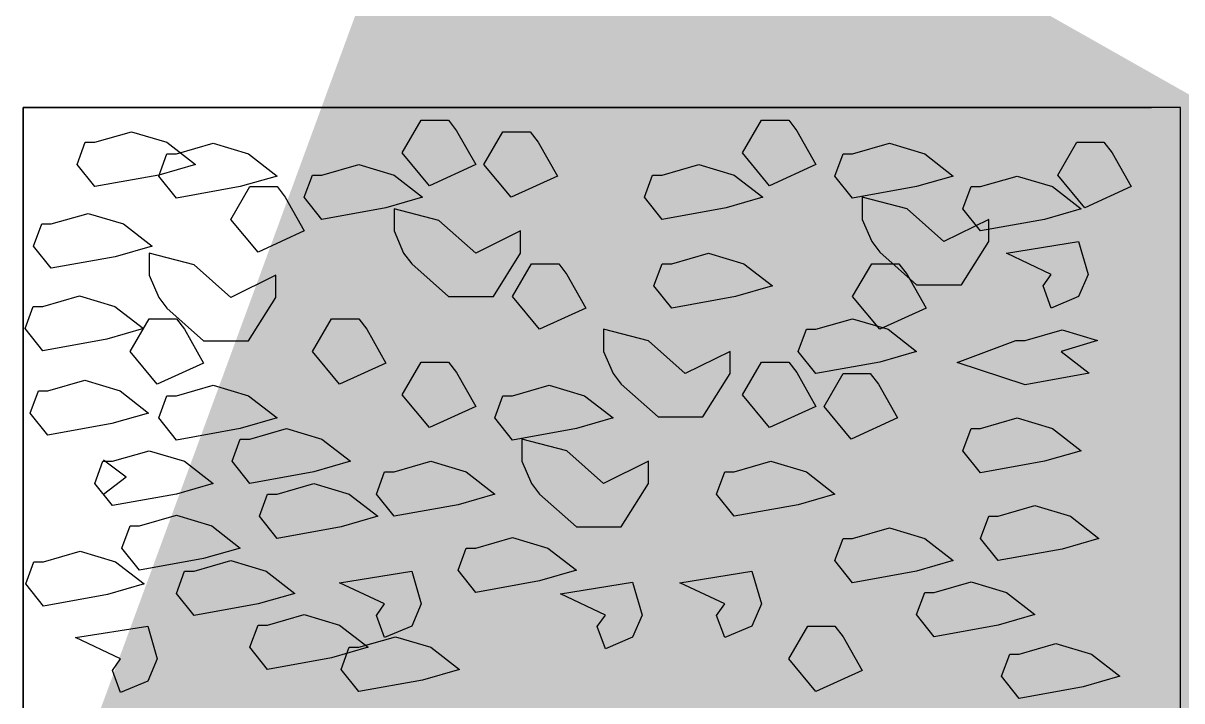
# Model space of a CAD drawing. Header units: metres. Extents: x 826 to 1433, y -826 to -586.
# Drawn here: x 1321.113 to 1322.055, y -792.771 to -792.22 of the extents above; entities that cross this region are included whole.
import ezdxf

# ---------------------------------------------------------------- set-up
doc = ezdxf.new("R2010")
doc.units = ezdxf.units.M
doc.layers.add('text', color=7, linetype='Continuous', lineweight=25)
doc.styles.get("Standard").update_dxf_attribs({"font": 'swissck.ttf'})
doc.dimstyles.new('mohan', dxfattribs={"dimtxt": 9, "dimasz": 4.5, "dimexe": 4.5, "dimexo": 9, "dimgap": 0.0625, "dimtad": 0, "dimdec": 4, "dimzin": 0, "dimdsep": 46, "dimlunit": 4, "dimtxsty": 'Standard', "dimblk": 'ARCHTICK', "dimcen": 0.09, "dimclrd": 9, "dimclre": 9, "dimclrt": 7, "dimadec": 0, "dimazin": 0, "dimtfac": 1, "dimtdec": 4, "dimtix": 1, "dimtofl": 0, "dimtmove": 2, "dimatfit": 0, "dimfxl": 0, "dimtolj": 1, "dimtzin": 0, "dimlwd": -1, "dimarcsym": 0})

# ---------------------------------------------------------------- blocks, each defined once
blk = doc.blocks.new('_ArchTick')
at = {"color": 0, "lineweight": 0, "const_width": 0.15}
blk.add_lwpolyline([(-0.5, -0.5), (0.5, 0.5)], dxfattribs=at)

msp = doc.modelspace()

# ---------------------------------------------------------------- linework, layer by layer
at = {"color": 7, "ltscale": 7}
for p, q in [((1321.11298, -793.69942), (1321.11298, -792.28867)), ((1321.11298, -792.28867), (1322.02997, -792.28867)), ((1322.05348, -793.69942), (1322.05348, -792.28867))]:
    msp.add_line(p, q, dxfattribs=at)
at = {"color": 7}
for q in [(1321.1783, -792.57516), (1321.1783, -792.60324)]:
    msp.add_line((1321.1967, -792.5892), q, dxfattribs=at)
at = {"color": 7, "ltscale": 0.75}
msp.add_lwpolyline([(1321.11298, -793.69942), (1322.05348, -793.69942), (1322.05348, -792.28867), (1321.11298, -792.28867)], close=True, dxfattribs=at)
at = {"color": 7}
for points in [[(1321.48073, -792.33504), (1321.44314, -792.35227), (1321.42102, -792.32565), (1321.4365, -792.29902), (1321.45862, -792.29902), (1321.46525, -792.30764)], [(1321.48073, -792.33504), (1321.44314, -792.35227), (1321.42102, -792.32565), (1321.4365, -792.29902), (1321.45862, -792.29902), (1321.46525, -792.30764)], [(1321.75718, -792.33504), (1321.71958, -792.35227), (1321.69747, -792.32565), (1321.71295, -792.29902), (1321.73506, -792.29902), (1321.7417, -792.30764)], [(1321.75718, -792.33504), (1321.71958, -792.35227), (1321.69747, -792.32565), (1321.71295, -792.29902), (1321.73506, -792.29902), (1321.7417, -792.30764)], [(1321.20097, -792.30842), (1321.22972, -792.31703), (1321.25294, -792.33504), (1321.22309, -792.34366), (1321.17112, -792.35305), (1321.15674, -792.33504), (1321.16338, -792.31703), (1321.17112, -792.31703)], [(1321.20097, -792.30842), (1321.22972, -792.31703), (1321.25294, -792.33504), (1321.22309, -792.34366), (1321.17112, -792.35305), (1321.15674, -792.33504), (1321.16338, -792.31703), (1321.17112, -792.31703)], [(1321.54708, -792.34444), (1321.50948, -792.36167), (1321.48737, -792.33504), (1321.50285, -792.30842), (1321.52496, -792.30842), (1321.5316, -792.31703)], [(1321.54708, -792.34444), (1321.50948, -792.36167), (1321.48737, -792.33504), (1321.50285, -792.30842), (1321.52496, -792.30842), (1321.5316, -792.31703)], [(1321.26732, -792.31782), (1321.29607, -792.32643), (1321.31929, -792.34444), (1321.28943, -792.35305), (1321.23746, -792.36245), (1321.22309, -792.34444), (1321.22972, -792.32643), (1321.23746, -792.32643)], [(1321.26732, -792.31782), (1321.29607, -792.32643), (1321.31929, -792.34444), (1321.28943, -792.35305), (1321.23746, -792.36245), (1321.22309, -792.34444), (1321.22972, -792.32643), (1321.23746, -792.32643)], [(1321.81689, -792.31782), (1321.84564, -792.32643), (1321.86886, -792.34444), (1321.83901, -792.35305), (1321.78703, -792.36245), (1321.77266, -792.34444), (1321.77929, -792.32643), (1321.78703, -792.32643)], [(1321.81689, -792.31782), (1321.84564, -792.32643), (1321.86886, -792.34444), (1321.83901, -792.35305), (1321.78703, -792.36245), (1321.77266, -792.34444), (1321.77929, -792.32643), (1321.78703, -792.32643)], [(1322.01338, -792.35305), (1321.97578, -792.37028), (1321.95367, -792.34366), (1321.96915, -792.31703), (1321.99126, -792.31703), (1321.9979, -792.32565)], [(1322.01338, -792.35305), (1321.97578, -792.37028), (1321.95367, -792.34366), (1321.96915, -792.31703), (1321.99126, -792.31703), (1321.9979, -792.32565)], [(1321.38564, -792.33504), (1321.41439, -792.34366), (1321.43761, -792.36167), (1321.40775, -792.37028), (1321.35578, -792.37968), (1321.34141, -792.36167), (1321.34804, -792.34366), (1321.35578, -792.34366)], [(1321.38564, -792.33504), (1321.41439, -792.34366), (1321.43761, -792.36167), (1321.40775, -792.37028), (1321.35578, -792.37968), (1321.34141, -792.36167), (1321.34804, -792.34366), (1321.35578, -792.34366)], [(1321.66208, -792.33504), (1321.69083, -792.34366), (1321.71405, -792.36167), (1321.6842, -792.37028), (1321.63222, -792.37968), (1321.61785, -792.36167), (1321.62448, -792.34366), (1321.63222, -792.34366)], [(1321.66208, -792.33504), (1321.69083, -792.34366), (1321.71405, -792.36167), (1321.6842, -792.37028), (1321.63222, -792.37968), (1321.61785, -792.36167), (1321.62448, -792.34366), (1321.63222, -792.34366)], [(1321.34141, -792.38907), (1321.30381, -792.4063), (1321.28169, -792.37968), (1321.29717, -792.35305), (1321.31929, -792.35305), (1321.32592, -792.36167)], [(1321.34141, -792.38907), (1321.30381, -792.4063), (1321.28169, -792.37968), (1321.29717, -792.35305), (1321.31929, -792.35305), (1321.32592, -792.36167)], [(1321.92083, -792.34444), (1321.94958, -792.35305), (1321.9728, -792.37106), (1321.94295, -792.37968), (1321.89098, -792.38907), (1321.8766, -792.37106), (1321.88324, -792.35305), (1321.89098, -792.35305)], [(1321.92083, -792.34444), (1321.94958, -792.35305), (1321.9728, -792.37106), (1321.94295, -792.37968), (1321.89098, -792.38907), (1321.8766, -792.37106), (1321.88324, -792.35305), (1321.89098, -792.35305)], [(1321.80915, -792.4063), (1321.83901, -792.43292), (1321.8755, -792.43292), (1321.89761, -792.39769), (1321.89761, -792.37968), (1321.86112, -792.39769), (1321.83126, -792.37106), (1321.79477, -792.36167), (1321.79477, -792.37968), (1321.80251, -792.39769)], [(1321.80915, -792.4063), (1321.83901, -792.43292), (1321.8755, -792.43292), (1321.89761, -792.39769), (1321.89761, -792.37968), (1321.86112, -792.39769), (1321.83126, -792.37106), (1321.79477, -792.36167), (1321.79477, -792.37968), (1321.80251, -792.39769)], [(1321.42876, -792.4157), (1321.45862, -792.44232), (1321.49511, -792.44232), (1321.51722, -792.40708), (1321.51722, -792.38907), (1321.48073, -792.40708), (1321.45088, -792.38046), (1321.41439, -792.37106), (1321.41439, -792.38907), (1321.42213, -792.40708)], [(1321.42876, -792.4157), (1321.45862, -792.44232), (1321.49511, -792.44232), (1321.51722, -792.40708), (1321.51722, -792.38907), (1321.48073, -792.40708), (1321.45088, -792.38046), (1321.41439, -792.37106), (1321.41439, -792.38907), (1321.42213, -792.40708)], [(1321.16571, -792.37476), (1321.19446, -792.38337), (1321.21768, -792.40138), (1321.18783, -792.40999), (1321.13586, -792.41939), (1321.12148, -792.40138), (1321.12812, -792.38337), (1321.13586, -792.38337)], [(1321.16571, -792.37476), (1321.19446, -792.38337), (1321.21768, -792.40138), (1321.18783, -792.40999), (1321.13586, -792.41939), (1321.12148, -792.40138), (1321.12812, -792.38337), (1321.13586, -792.38337)], [(1321.94848, -792.45172), (1321.94184, -792.43371), (1321.94848, -792.42431), (1321.91199, -792.40708), (1321.97059, -792.39769), (1321.97833, -792.42431), (1321.97059, -792.44232)], [(1321.94848, -792.45172), (1321.94184, -792.43371), (1321.94848, -792.42431), (1321.91199, -792.40708), (1321.97059, -792.39769), (1321.97833, -792.42431), (1321.97059, -792.44232)], [(1321.22972, -792.45172), (1321.25958, -792.47834), (1321.29607, -792.47834), (1321.31818, -792.4431), (1321.31818, -792.42509), (1321.28169, -792.4431), (1321.25184, -792.41648), (1321.21535, -792.40708), (1321.21535, -792.42509), (1321.22309, -792.4431)], [(1321.22972, -792.45172), (1321.25958, -792.47834), (1321.29607, -792.47834), (1321.31818, -792.4431), (1321.31818, -792.42509), (1321.28169, -792.4431), (1321.25184, -792.41648), (1321.21535, -792.40708), (1321.21535, -792.42509), (1321.22309, -792.4431)], [(1321.66982, -792.40708), (1321.69857, -792.4157), (1321.72179, -792.43371), (1321.69194, -792.44232), (1321.63997, -792.45172), (1321.62559, -792.43371), (1321.63222, -792.4157), (1321.63997, -792.4157)], [(1321.66982, -792.40708), (1321.69857, -792.4157), (1321.72179, -792.43371), (1321.69194, -792.44232), (1321.63997, -792.45172), (1321.62559, -792.43371), (1321.63222, -792.4157), (1321.63997, -792.4157)], [(1321.5703, -792.45172), (1321.5327, -792.46894), (1321.51059, -792.44232), (1321.52607, -792.4157), (1321.54819, -792.4157), (1321.55482, -792.42431)], [(1321.5703, -792.45172), (1321.5327, -792.46894), (1321.51059, -792.44232), (1321.52607, -792.4157), (1321.54819, -792.4157), (1321.55482, -792.42431)], [(1321.84675, -792.45172), (1321.80915, -792.46894), (1321.78703, -792.44232), (1321.80251, -792.4157), (1321.82463, -792.4157), (1321.83126, -792.42431)], [(1321.84675, -792.45172), (1321.80915, -792.46894), (1321.78703, -792.44232), (1321.80251, -792.4157), (1321.82463, -792.4157), (1321.83126, -792.42431)], [(1321.15879, -792.44181), (1321.18754, -792.45042), (1321.21077, -792.46843), (1321.18091, -792.47704), (1321.12894, -792.48644), (1321.11456, -792.46843), (1321.1212, -792.45042), (1321.12894, -792.45042)], [(1321.25958, -792.49635), (1321.22198, -792.51358), (1321.19987, -792.48695), (1321.21535, -792.46033), (1321.23746, -792.46033), (1321.2441, -792.46894)], [(1321.25958, -792.49635), (1321.22198, -792.51358), (1321.19987, -792.48695), (1321.21535, -792.46033), (1321.23746, -792.46033), (1321.2441, -792.46894)], [(1321.40775, -792.49635), (1321.37016, -792.51358), (1321.34804, -792.48695), (1321.36352, -792.46033), (1321.38564, -792.46033), (1321.39227, -792.46894)], [(1321.40775, -792.49635), (1321.37016, -792.51358), (1321.34804, -792.48695), (1321.36352, -792.46033), (1321.38564, -792.46033), (1321.39227, -792.46894)], [(1321.78703, -792.46033), (1321.81578, -792.46894), (1321.83901, -792.48695), (1321.80915, -792.49557), (1321.75718, -792.50496), (1321.7428, -792.48695), (1321.74944, -792.46894), (1321.75718, -792.46894)], [(1321.78703, -792.46033), (1321.81578, -792.46894), (1321.83901, -792.48695), (1321.80915, -792.49557), (1321.75718, -792.50496), (1321.7428, -792.48695), (1321.74944, -792.46894), (1321.75718, -792.46894)], [(1321.59905, -792.51358), (1321.62891, -792.5402), (1321.6654, -792.5402), (1321.68751, -792.50496), (1321.68751, -792.48695), (1321.65102, -792.50496), (1321.62117, -792.47834), (1321.58468, -792.46894), (1321.58468, -792.48695), (1321.59242, -792.50496)], [(1321.59905, -792.51358), (1321.62891, -792.5402), (1321.6654, -792.5402), (1321.68751, -792.50496), (1321.68751, -792.48695), (1321.65102, -792.50496), (1321.62117, -792.47834), (1321.58468, -792.46894), (1321.58468, -792.48695), (1321.59242, -792.50496)], [(1321.95719, -792.46934), (1321.98594, -792.47795), (1321.95653, -792.48695), (1321.9793, -792.50457), (1321.92733, -792.51397), (1321.87202, -792.49596), (1321.91959, -792.47795), (1321.92733, -792.47795)], [(1321.48073, -792.53159), (1321.44314, -792.54881), (1321.42102, -792.52219), (1321.4365, -792.49557), (1321.45862, -792.49557), (1321.46525, -792.50418)], [(1321.48073, -792.53159), (1321.44314, -792.54881), (1321.42102, -792.52219), (1321.4365, -792.49557), (1321.45862, -792.49557), (1321.46525, -792.50418)], [(1321.75718, -792.53159), (1321.71958, -792.54881), (1321.69747, -792.52219), (1321.71295, -792.49557), (1321.73506, -792.49557), (1321.7417, -792.50418)], [(1321.75718, -792.53159), (1321.71958, -792.54881), (1321.69747, -792.52219), (1321.71295, -792.49557), (1321.73506, -792.49557), (1321.7417, -792.50418)], [(1321.16296, -792.51036), (1321.19171, -792.51897), (1321.21493, -792.53698), (1321.18508, -792.54559), (1321.13311, -792.55499), (1321.11873, -792.53698), (1321.12537, -792.51897), (1321.13311, -792.51897)], [(1321.82352, -792.54098), (1321.78593, -792.55821), (1321.76381, -792.53159), (1321.77929, -792.50496), (1321.80141, -792.50496), (1321.80804, -792.51358)], [(1321.82352, -792.54098), (1321.78593, -792.55821), (1321.76381, -792.53159), (1321.77929, -792.50496), (1321.80141, -792.50496), (1321.80804, -792.51358)], [(1321.26732, -792.51436), (1321.29607, -792.52297), (1321.31929, -792.54098), (1321.28943, -792.5496), (1321.23746, -792.55899), (1321.22309, -792.54098), (1321.22972, -792.52297), (1321.23746, -792.52297)], [(1321.26732, -792.51436), (1321.29607, -792.52297), (1321.31929, -792.54098), (1321.28943, -792.5496), (1321.23746, -792.55899), (1321.22309, -792.54098), (1321.22972, -792.52297), (1321.23746, -792.52297)], [(1321.54045, -792.51436), (1321.5692, -792.52297), (1321.59242, -792.54098), (1321.56256, -792.5496), (1321.51059, -792.55899), (1321.49621, -792.54098), (1321.50285, -792.52297), (1321.51059, -792.52297)], [(1321.54045, -792.51436), (1321.5692, -792.52297), (1321.59242, -792.54098), (1321.56256, -792.5496), (1321.51059, -792.55899), (1321.49621, -792.54098), (1321.50285, -792.52297), (1321.51059, -792.52297)], [(1321.92083, -792.54098), (1321.94958, -792.5496), (1321.9728, -792.56761), (1321.94295, -792.57622), (1321.89098, -792.58562), (1321.8766, -792.56761), (1321.88324, -792.5496), (1321.89098, -792.5496)], [(1321.92083, -792.54098), (1321.94958, -792.5496), (1321.9728, -792.56761), (1321.94295, -792.57622), (1321.89098, -792.58562), (1321.8766, -792.56761), (1321.88324, -792.5496), (1321.89098, -792.5496)], [(1321.32703, -792.5496), (1321.35578, -792.55821), (1321.379, -792.57622), (1321.34915, -792.58483), (1321.29717, -792.59423), (1321.2828, -792.57622), (1321.28943, -792.55821), (1321.29717, -792.55821)], [(1321.32703, -792.5496), (1321.35578, -792.55821), (1321.379, -792.57622), (1321.34915, -792.58483), (1321.29717, -792.59423), (1321.2828, -792.57622), (1321.28943, -792.55821), (1321.29717, -792.55821)], [(1321.5327, -792.60284), (1321.56256, -792.62947), (1321.59905, -792.62947), (1321.62117, -792.59423), (1321.62117, -792.57622), (1321.58468, -792.59423), (1321.55482, -792.56761), (1321.51833, -792.55821), (1321.51833, -792.57622), (1321.52607, -792.59423)], [(1321.5327, -792.60284), (1321.56256, -792.62947), (1321.59905, -792.62947), (1321.62117, -792.59423), (1321.62117, -792.57622), (1321.58468, -792.59423), (1321.55482, -792.56761), (1321.51833, -792.55821), (1321.51833, -792.57622), (1321.52607, -792.59423)], [(1321.21535, -792.56761), (1321.2441, -792.57622), (1321.26732, -792.59423), (1321.23746, -792.60284), (1321.18549, -792.61224), (1321.17112, -792.59423), (1321.17775, -792.57622), (1321.18549, -792.57622)], [(1321.21535, -792.56761), (1321.2441, -792.57622), (1321.26732, -792.59423), (1321.23746, -792.60284), (1321.18549, -792.61224), (1321.17112, -792.59423), (1321.17775, -792.57622), (1321.18549, -792.57622)], [(1321.44424, -792.57622), (1321.47299, -792.58483), (1321.49621, -792.60284), (1321.46636, -792.61146), (1321.41439, -792.62085), (1321.40001, -792.60284), (1321.40665, -792.58483), (1321.41439, -792.58483)], [(1321.44424, -792.57622), (1321.47299, -792.58483), (1321.49621, -792.60284), (1321.46636, -792.61146), (1321.41439, -792.62085), (1321.40001, -792.60284), (1321.40665, -792.58483), (1321.41439, -792.58483)], [(1321.72069, -792.57622), (1321.74944, -792.58483), (1321.77266, -792.60284), (1321.7428, -792.61146), (1321.69083, -792.62085), (1321.67646, -792.60284), (1321.68309, -792.58483), (1321.69083, -792.58483)], [(1321.72069, -792.57622), (1321.74944, -792.58483), (1321.77266, -792.60284), (1321.7428, -792.61146), (1321.69083, -792.62085), (1321.67646, -792.60284), (1321.68309, -792.58483), (1321.69083, -792.58483)], [(1321.34915, -792.59423), (1321.3779, -792.60284), (1321.40112, -792.62085), (1321.37126, -792.62947), (1321.31929, -792.63886), (1321.30491, -792.62085), (1321.31155, -792.60284), (1321.31929, -792.60284)], [(1321.34915, -792.59423), (1321.3779, -792.60284), (1321.40112, -792.62085), (1321.37126, -792.62947), (1321.31929, -792.63886), (1321.30491, -792.62085), (1321.31155, -792.60284), (1321.31929, -792.60284)], [(1321.93521, -792.61224), (1321.96396, -792.62085), (1321.98718, -792.63886), (1321.95732, -792.64748), (1321.90535, -792.65687), (1321.89098, -792.63886), (1321.89761, -792.62085), (1321.90535, -792.62085)], [(1321.93521, -792.61224), (1321.96396, -792.62085), (1321.98718, -792.63886), (1321.95732, -792.64748), (1321.90535, -792.65687), (1321.89098, -792.63886), (1321.89761, -792.62085), (1321.90535, -792.62085)], [(1321.23746, -792.62007), (1321.26621, -792.62868), (1321.28943, -792.64669), (1321.25958, -792.65531), (1321.20761, -792.6647), (1321.19323, -792.64669), (1321.19987, -792.62868), (1321.20761, -792.62868)], [(1321.23746, -792.62007), (1321.26621, -792.62868), (1321.28943, -792.64669), (1321.25958, -792.65531), (1321.20761, -792.6647), (1321.19323, -792.64669), (1321.19987, -792.62868), (1321.20761, -792.62868)], [(1321.81689, -792.63025), (1321.84564, -792.63886), (1321.86886, -792.65687), (1321.83901, -792.66549), (1321.78703, -792.67488), (1321.77266, -792.65687), (1321.77929, -792.63886), (1321.78703, -792.63886)], [(1321.81689, -792.63025), (1321.84564, -792.63886), (1321.86886, -792.65687), (1321.83901, -792.66549), (1321.78703, -792.67488), (1321.77266, -792.65687), (1321.77929, -792.63886), (1321.78703, -792.63886)], [(1321.51059, -792.63808), (1321.53934, -792.64669), (1321.56256, -792.6647), (1321.5327, -792.67332), (1321.48073, -792.68271), (1321.46636, -792.6647), (1321.47299, -792.64669), (1321.48073, -792.64669)], [(1321.51059, -792.63808), (1321.53934, -792.64669), (1321.56256, -792.6647), (1321.5327, -792.67332), (1321.48073, -792.68271), (1321.46636, -792.6647), (1321.47299, -792.64669), (1321.48073, -792.64669)], [(1321.15928, -792.64928), (1321.18803, -792.65789), (1321.21125, -792.6759), (1321.18139, -792.68452), (1321.12942, -792.69391), (1321.11505, -792.6759), (1321.12168, -792.65789), (1321.12942, -792.65789)], [(1321.28169, -792.65687), (1321.31044, -792.66549), (1321.33367, -792.6835), (1321.30381, -792.69211), (1321.25184, -792.70151), (1321.23746, -792.6835), (1321.2441, -792.66549), (1321.25184, -792.66549)], [(1321.28169, -792.65687), (1321.31044, -792.66549), (1321.33367, -792.6835), (1321.30381, -792.69211), (1321.25184, -792.70151), (1321.23746, -792.6835), (1321.2441, -792.66549), (1321.25184, -792.66549)], [(1321.40665, -792.71952), (1321.40001, -792.70151), (1321.40665, -792.69211), (1321.37016, -792.67488), (1321.42876, -792.66549), (1321.4365, -792.69211), (1321.42876, -792.71012)], [(1321.40665, -792.71952), (1321.40001, -792.70151), (1321.40665, -792.69211), (1321.37016, -792.67488), (1321.42876, -792.66549), (1321.4365, -792.69211), (1321.42876, -792.71012)], [(1321.68309, -792.71952), (1321.67646, -792.70151), (1321.68309, -792.69211), (1321.6466, -792.67488), (1321.70521, -792.66549), (1321.71295, -792.69211), (1321.70521, -792.71012)], [(1321.68309, -792.71952), (1321.67646, -792.70151), (1321.68309, -792.69211), (1321.6466, -792.67488), (1321.70521, -792.66549), (1321.71295, -792.69211), (1321.70521, -792.71012)], [(1321.58614, -792.72857), (1321.57951, -792.71056), (1321.58614, -792.70116), (1321.54965, -792.68393), (1321.60826, -792.67454), (1321.616, -792.70116), (1321.60826, -792.71917)], [(1321.58614, -792.72857), (1321.57951, -792.71056), (1321.58614, -792.70116), (1321.54965, -792.68393), (1321.60826, -792.67454), (1321.616, -792.70116), (1321.60826, -792.71917)], [(1321.88324, -792.6741), (1321.91199, -792.68271), (1321.93521, -792.70072), (1321.90535, -792.70934), (1321.85338, -792.71873), (1321.83901, -792.70072), (1321.84564, -792.68271), (1321.85338, -792.68271)], [(1321.88324, -792.6741), (1321.91199, -792.68271), (1321.93521, -792.70072), (1321.90535, -792.70934), (1321.85338, -792.71873), (1321.83901, -792.70072), (1321.84564, -792.68271), (1321.85338, -792.68271)], [(1321.34141, -792.70072), (1321.37016, -792.70934), (1321.39338, -792.72735), (1321.36352, -792.73596), (1321.31155, -792.74536), (1321.29717, -792.72735), (1321.30381, -792.70934), (1321.31155, -792.70934)], [(1321.34141, -792.70072), (1321.37016, -792.70934), (1321.39338, -792.72735), (1321.36352, -792.73596), (1321.31155, -792.74536), (1321.29717, -792.72735), (1321.30381, -792.70934), (1321.31155, -792.70934)], [(1321.19213, -792.76415), (1321.18549, -792.74614), (1321.19213, -792.73674), (1321.15563, -792.71952), (1321.21424, -792.71012), (1321.22198, -792.73674), (1321.21424, -792.75475)], [(1321.19213, -792.76415), (1321.18549, -792.74614), (1321.19213, -792.73674), (1321.15563, -792.71952), (1321.21424, -792.71012), (1321.22198, -792.73674), (1321.21424, -792.75475)], [(1321.79477, -792.74614), (1321.75718, -792.76337), (1321.73506, -792.73674), (1321.75054, -792.71012), (1321.77266, -792.71012), (1321.77929, -792.71873)], [(1321.79477, -792.74614), (1321.75718, -792.76337), (1321.73506, -792.73674), (1321.75054, -792.71012), (1321.77266, -792.71012), (1321.77929, -792.71873)], [(1321.41549, -792.71873), (1321.44424, -792.72735), (1321.46746, -792.74536), (1321.43761, -792.75397), (1321.38564, -792.76337), (1321.37126, -792.74536), (1321.3779, -792.72735), (1321.38564, -792.72735)], [(1321.41549, -792.71873), (1321.44424, -792.72735), (1321.46746, -792.74536), (1321.43761, -792.75397), (1321.38564, -792.76337), (1321.37126, -792.74536), (1321.3779, -792.72735), (1321.38564, -792.72735)], [(1321.95227, -792.72429), (1321.98102, -792.73291), (1322.00424, -792.75092), (1321.97439, -792.75953), (1321.92242, -792.76893), (1321.90804, -792.75092), (1321.91468, -792.73291), (1321.92242, -792.73291)]]:
    msp.add_lwpolyline(points, close=True, dxfattribs=at)

# ---------------------------------------------------------------- leaders
at = {"layer": 'text', "color": 7}
for points in [[(1319.90767, -796.2305), (1320.14732, -795.80697)], [(1318.95291, -795.44986), (1319.66039, -794.98763)]]:
    msp.add_leader(points, dimstyle='mohan', override={"dimasz": 4.5, "dimgap": 0.0625, "dimtad": 0, "dimfxl": 0.5}, dxfattribs=at)

doc.saveas('drawing.dxf')
